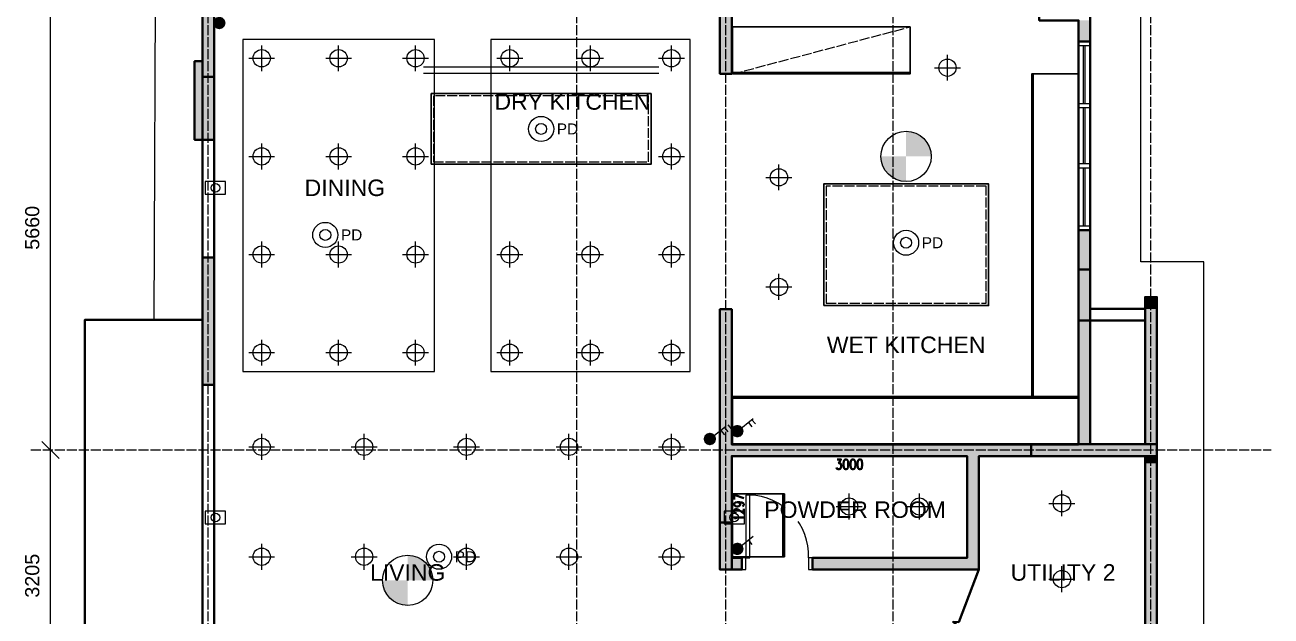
# Model space of a CAD drawing. Header units: millimetres. Extents: x 5 to 415, y 5 to 292.
# Drawn here: x 92.7 to 251.5, y 118.4 to 193.8 of the extents above; entities that cross this region are included whole.
import ezdxf
from ezdxf.enums import TextEntityAlignment as Align

# ---------------------------------------------------------------- set-up
doc = ezdxf.new("R2010")
doc.units = ezdxf.units.MM
doc.linetypes.add('DASHED', pattern=[1.524, 1.27, -0.254])
for name, color, linetype, lineweight in [('A-DOOR', 7, 'CONTINUOUS', 18), ('A-GRID', 8, 'DASHED', 13), ('A-WALL', 250, 'CONTINUOUS', 35), ('A-WALL-FILL', 250, 'CONTINUOUS', 0), ('A-WIND', 7, 'CONTINUOUS', 13), ('I-DIM', 5, 'CONTINUOUS', 13), ('I-JOIN', 6, 'CONTINUOUS', 25), ('I-JOIN-HIDDEN', 6, 'DASHED', 13), ('I-LITE', 1, 'CONTINUOUS', 18), ('I-ROOM', 7, 'CONTINUOUS', 13)]:
    doc.layers.add(name, color=color, linetype=linetype, lineweight=lineweight)
doc.styles.get("Standard").update_dxf_attribs({"font": 'arial.ttf'})

msp = doc.modelspace()

# ---------------------------------------------------------------- hatches: boundary and pattern name
at = {"layer": 'A-WALL-FILL', "true_color": 0x4d4d4d}
h = msp.add_hatch(color=7, dxfattribs=at)
h.dxf.hatch_style = 1
h.paths.add_polyline_path([(116.85, 200.17), (115.35, 200.17), (116.85, 189.13), (116.85, 200.17)])
h = msp.add_hatch(color=7, dxfattribs=at)
h.dxf.hatch_style = 1
h.paths.add_polyline_path([(115.35, 200.17), (116.85, 189.13), (115.35, 189.13), (115.35, 200.17)])
h = msp.add_hatch(color=7, dxfattribs=at)
h.dxf.hatch_style = 1
h.paths.add_polyline_path([(182.78, 198.53), (181.28, 198.53), (182.78, 187.53), (182.78, 198.53)])
h = msp.add_hatch(color=7, dxfattribs=at)
h.dxf.hatch_style = 1
h.paths.add_polyline_path([(181.28, 198.53), (182.78, 187.53), (181.28, 187.53), (181.28, 198.53)])
h = msp.add_hatch(color=7, dxfattribs=at)
h.dxf.hatch_style = 1
h.paths.add_polyline_path([(228.47, 194.33), (226.97, 194.33), (228.47, 191.63), (228.47, 194.33)])
h = msp.add_hatch(color=7, dxfattribs=at)
h.dxf.hatch_style = 1
h.paths.add_polyline_path([(226.97, 194.33), (228.47, 191.63), (226.97, 191.63), (226.97, 194.33)])
h = msp.add_hatch(color=7, dxfattribs=at)
h.dxf.hatch_style = 1
h.paths.add_polyline_path([(115.35, 189.13), (114.35, 189.13), (115.35, 179.13), (115.35, 189.13)])
h = msp.add_hatch(color=7, dxfattribs=at)
h.dxf.hatch_style = 1
h.paths.add_polyline_path([(114.35, 189.13), (115.35, 179.13), (114.35, 179.13), (114.35, 189.13)])
h = msp.add_hatch(color=7, dxfattribs=at)
h.dxf.hatch_style = 1
h.paths.add_polyline_path([(116.85, 189.13), (115.35, 189.13), (116.85, 179.13), (116.85, 189.13)])
h = msp.add_hatch(color=7, dxfattribs=at)
h.dxf.hatch_style = 1
h.paths.add_polyline_path([(115.35, 189.13), (116.85, 179.13), (115.35, 179.13), (115.35, 189.13)])
h = msp.add_hatch(color=7, dxfattribs=at)
h.dxf.hatch_style = 1
h.paths.add_polyline_path([(116.85, 179.13), (116.85, 187.13), (115.35, 179.13), (116.85, 179.13)])
h = msp.add_hatch(color=7, dxfattribs=at)
h.dxf.hatch_style = 1
h.paths.add_polyline_path([(116.85, 187.13), (115.35, 179.13), (115.35, 187.13), (116.85, 187.13)])
h = msp.add_hatch(color=7, dxfattribs=at)
h.dxf.hatch_style = 1
h.paths.add_polyline_path([(228.47, 167.62), (226.97, 167.62), (228.47, 162.58), (228.47, 167.62)])
h = msp.add_hatch(color=7, dxfattribs=at)
h.dxf.hatch_style = 1
h.paths.add_polyline_path([(226.97, 167.62), (228.47, 162.58), (226.97, 162.58), (226.97, 167.62)])
h = msp.add_hatch(color=7, dxfattribs=at)
h.dxf.hatch_style = 1
h.paths.add_polyline_path([(116.85, 164.12), (115.35, 164.12), (116.85, 147.92), (116.85, 164.12)])
h = msp.add_hatch(color=7, dxfattribs=at)
h.dxf.hatch_style = 1
h.paths.add_polyline_path([(115.35, 164.12), (116.85, 147.92), (115.35, 147.92), (115.35, 164.12)])
h = msp.add_hatch(color=7, dxfattribs=at)
h.dxf.hatch_style = 1
h.paths.add_polyline_path([(228.47, 162.58), (226.97, 162.58), (228.47, 156.08), (228.47, 162.58)])
h = msp.add_hatch(color=7, dxfattribs=at)
h.dxf.hatch_style = 1
h.paths.add_polyline_path([(226.97, 162.58), (228.47, 156.08), (226.97, 156.08), (226.97, 162.58)])
h = msp.add_hatch(color=7, dxfattribs=at)
h.dxf.hatch_style = 1
h.paths.add_polyline_path([(236.95, 159.08), (235.45, 159.08), (236.95, 157.58), (236.95, 159.08)])
h = msp.add_hatch(color=7, dxfattribs=at)
h.dxf.hatch_style = 1
h.paths.add_polyline_path([(235.45, 159.08), (236.95, 157.58), (235.45, 157.58), (235.45, 159.08)])
h = msp.add_hatch(color=7, dxfattribs=at)
h.dxf.hatch_style = 1
h.paths.add_polyline_path([(182.78, 157.52), (181.28, 157.52), (182.78, 151.82), (182.78, 157.52)])
h = msp.add_hatch(color=7, dxfattribs=at)
h.dxf.hatch_style = 1
h.paths.add_polyline_path([(181.28, 157.52), (182.78, 151.82), (181.28, 151.82), (181.28, 157.52)])
h = msp.add_hatch(color=7, dxfattribs=at)
h.dxf.hatch_style = 1
h.paths.add_polyline_path([(236.95, 157.58), (235.45, 157.58), (236.95, 140.32), (236.95, 157.58)])
h = msp.add_hatch(color=7, dxfattribs=at)
h.dxf.hatch_style = 1
h.paths.add_polyline_path([(235.45, 157.58), (236.95, 140.32), (235.45, 140.32), (235.45, 157.58)])
h = msp.add_hatch(color=7, dxfattribs=at)
h.dxf.hatch_style = 1
h.paths.add_polyline_path([(228.47, 156.08), (226.97, 156.08), (228.47, 140.32), (228.47, 156.08)])
h = msp.add_hatch(color=7, dxfattribs=at)
h.dxf.hatch_style = 1
h.paths.add_polyline_path([(226.97, 156.08), (228.47, 140.32), (226.97, 140.32), (226.97, 156.08)])
h = msp.add_hatch(color=7, dxfattribs=at)
h.dxf.hatch_style = 1
h.paths.add_polyline_path([(182.78, 151.82), (181.28, 151.82), (182.78, 140.3), (182.78, 151.82)])
h = msp.add_hatch(color=7, dxfattribs=at)
h.dxf.hatch_style = 1
h.paths.add_polyline_path([(181.28, 151.82), (182.78, 140.3), (181.28, 140.3), (181.28, 151.82)])
h = msp.add_hatch(color=7, dxfattribs=at)
h.dxf.hatch_style = 1
h.paths.add_polyline_path([(236.95, 140.3), (181.28, 140.3), (236.95, 138.82), (236.95, 140.3)])
h = msp.add_hatch(color=7, dxfattribs=at)
h.dxf.hatch_style = 1
h.paths.add_polyline_path([(181.28, 140.3), (236.95, 138.82), (181.28, 138.82), (181.28, 140.3)])
h = msp.add_hatch(color=7, dxfattribs=at)
h.dxf.hatch_style = 1
h.paths.add_polyline_path([(236.95, 140.32), (220.95, 140.32), (236.95, 138.82), (236.95, 140.32)])
h = msp.add_hatch(color=7, dxfattribs=at)
h.dxf.hatch_style = 1
h.paths.add_polyline_path([(220.95, 140.32), (236.95, 138.82), (220.95, 138.82), (220.95, 140.32)])
h = msp.add_hatch(color=7, dxfattribs=at)
h.dxf.hatch_style = 1
h.paths.add_polyline_path([(236.95, 140.32), (226.97, 140.32), (236.95, 140.3), (236.95, 140.32)])
h = msp.add_hatch(color=7, dxfattribs=at)
h.dxf.hatch_style = 1
h.paths.add_polyline_path([(226.97, 140.32), (236.95, 140.3), (226.97, 140.3), (226.97, 140.32)])
h = msp.add_hatch(color=7, dxfattribs=at)
h.dxf.hatch_style = 1
h.paths.add_polyline_path([(182.78, 138.82), (181.28, 138.82), (182.78, 125.86), (182.78, 138.82)])
h = msp.add_hatch(color=7, dxfattribs=at)
h.dxf.hatch_style = 1
h.paths.add_polyline_path([(181.28, 138.82), (182.78, 125.86), (181.28, 125.86), (181.28, 138.82)])
h = msp.add_hatch(color=7, dxfattribs=at)
h.dxf.hatch_style = 1
h.paths.add_polyline_path([(214.27, 138.82), (212.77, 138.82), (214.27, 125.86), (214.27, 138.82)])
h = msp.add_hatch(color=7, dxfattribs=at)
h.dxf.hatch_style = 1
h.paths.add_polyline_path([(212.77, 138.82), (214.27, 125.86), (212.77, 125.86), (212.77, 138.82)])
h = msp.add_hatch(color=7, dxfattribs=at)
h.dxf.hatch_style = 1
h.paths.add_polyline_path([(236.95, 138.82), (235.45, 138.82), (236.95, 138.06), (236.95, 138.82)])
h = msp.add_hatch(color=7, dxfattribs=at)
h.dxf.hatch_style = 1
h.paths.add_polyline_path([(235.45, 138.82), (236.95, 138.06), (235.45, 138.06), (235.45, 138.82)])
h = msp.add_hatch(color=7, dxfattribs=at)
h.dxf.hatch_style = 1
h.paths.add_polyline_path([(236.95, 138.06), (235.45, 138.06), (236.95, 111.39), (236.95, 138.06)])
h = msp.add_hatch(color=7, dxfattribs=at)
h.dxf.hatch_style = 1
h.paths.add_polyline_path([(235.45, 138.06), (236.95, 111.39), (235.45, 111.39), (235.45, 138.06)])
h = msp.add_hatch(color=7, dxfattribs=at)
h.dxf.hatch_style = 1
h.paths.add_polyline_path([(181.28, 124.36), (182.78, 124.36), (181.28, 130.36), (181.28, 124.36)])
h = msp.add_hatch(color=7, dxfattribs=at)
h.dxf.hatch_style = 1
h.paths.add_polyline_path([(182.78, 124.36), (181.28, 130.36), (182.78, 130.36), (182.78, 124.36)])
h = msp.add_hatch(color=7, dxfattribs=at)
h.dxf.hatch_style = 1
h.paths.add_polyline_path([(184.08, 125.86), (181.28, 125.86), (184.08, 124.36), (184.08, 125.86)])
h = msp.add_hatch(color=7, dxfattribs=at)
h.dxf.hatch_style = 1
h.paths.add_polyline_path([(181.28, 125.86), (184.08, 124.36), (181.28, 124.36), (181.28, 125.86)])
h = msp.add_hatch(color=7, dxfattribs=at)
h.dxf.hatch_style = 1
h.paths.add_polyline_path([(214.27, 125.86), (193.08, 125.86), (214.27, 124.36), (214.27, 125.86)])
h = msp.add_hatch(color=7, dxfattribs=at)
h.dxf.hatch_style = 1
h.paths.add_polyline_path([(193.08, 125.86), (214.27, 124.36), (193.08, 124.36), (193.08, 125.86)])
at = {"layer": 'I-LITE'}
h = msp.add_hatch(color=1, dxfattribs=at)
h.dxf.hatch_style = 1
h.paths.add_polyline_path([(118.3, 194), (118.19, 194.4), (117.9, 194.69), (117.5, 194.8), (117.1, 194.69), (116.81, 194.4), (116.7, 194), (116.81, 193.6), (117.1, 193.31), (117.5, 193.2), (117.9, 193.31), (118.19, 193.6)])
h = msp.add_hatch(color=1, dxfattribs=at)
h.dxf.hatch_style = 1
h.paths.add_polyline_path([(205, 177), (208.2, 177), (208.16, 177.5), (208.04, 177.99), (207.85, 178.45), (207.59, 178.88), (207.26, 179.26), (206.88, 179.59), (206.45, 179.85), (205.99, 180.04), (205.5, 180.16), (205, 180.2)])
h = msp.add_hatch(color=1, dxfattribs=at)
h.dxf.hatch_style = 1
h.paths.add_polyline_path([(205, 177), (201.8, 177), (201.84, 176.5), (201.96, 176.01), (202.15, 175.55), (202.41, 175.12), (202.74, 174.74), (203.12, 174.41), (203.55, 174.15), (204.01, 173.96), (204.5, 173.84), (205, 173.8)])
h = msp.add_hatch(color=1, dxfattribs=at)
h.dxf.hatch_style = 1
h.paths.add_polyline_path([(180.8, 141), (180.69, 141.4), (180.4, 141.69), (180, 141.8), (179.6, 141.69), (179.31, 141.4), (179.2, 141), (179.31, 140.6), (179.6, 140.31), (180, 140.2), (180.4, 140.31), (180.69, 140.6)])
h = msp.add_hatch(color=1, dxfattribs=at)
h.dxf.hatch_style = 1
h.paths.add_polyline_path([(184.3, 142), (184.19, 142.4), (183.9, 142.69), (183.5, 142.8), (183.1, 142.69), (182.81, 142.4), (182.7, 142), (182.81, 141.6), (183.1, 141.31), (183.5, 141.2), (183.9, 141.31), (184.19, 141.6)])
h = msp.add_hatch(color=1, dxfattribs=at)
h.dxf.hatch_style = 1
h.paths.add_polyline_path([(184.3, 127), (184.19, 127.4), (183.9, 127.69), (183.5, 127.8), (183.1, 127.69), (182.81, 127.4), (182.7, 127), (182.81, 126.6), (183.1, 126.31), (183.5, 126.2), (183.9, 126.31), (184.19, 126.6)])
h = msp.add_hatch(color=1, dxfattribs=at)
h.dxf.hatch_style = 1
h.paths.add_polyline_path([(141.5, 123), (144.7, 123), (144.66, 123.5), (144.54, 123.99), (144.35, 124.45), (144.09, 124.88), (143.76, 125.26), (143.38, 125.59), (142.95, 125.85), (142.49, 126.04), (142, 126.16), (141.5, 126.2)])
h = msp.add_hatch(color=1, dxfattribs=at)
h.dxf.hatch_style = 1
h.paths.add_polyline_path([(141.5, 123), (138.3, 123), (138.34, 122.5), (138.46, 122.01), (138.65, 121.55), (138.91, 121.12), (139.24, 120.74), (139.62, 120.41), (140.05, 120.15), (140.51, 119.96), (141, 119.84), (141.5, 119.8)])

# ---------------------------------------------------------------- linework, layer by layer
at = {"layer": 'A-DOOR'}
for points in [[(228.47, 191.63), (228.47, 167.62), (226.97, 167.62), (226.97, 191.63), (228.47, 191.63)], [(228.47, 191.13), (228.47, 191.63), (226.97, 191.63), (226.97, 191.13), (228.47, 191.13)], [(227.61, 183.71), (227.61, 191.13)], [(227.81, 183.71), (227.81, 191.13)], [(228.47, 183.21), (228.47, 183.71), (226.97, 183.71), (226.97, 183.21), (228.47, 183.21)], [(227.61, 176.04), (227.61, 183.21)], [(227.81, 176.04), (227.81, 183.21)], [(228.47, 175.54), (228.47, 176.04), (226.97, 176.04), (226.97, 175.54), (228.47, 175.54)], [(227.61, 168.12), (227.61, 175.54)], [(227.81, 168.12), (227.81, 175.54)], [(228.47, 167.62), (228.47, 168.12), (226.97, 168.12), (226.97, 167.62), (228.47, 167.62)], [(184.58, 125.86), (185.08, 125.86), (185.08, 133.86), (184.58, 133.86), (184.58, 125.86)], [(189.6, 132.22), (189.34, 132.42), (188.7, 132.84), (188.02, 133.18), (187.32, 133.46), (186.58, 133.66), (185.84, 133.8), (185.08, 133.86)], [(192.58, 125.86), (192.56, 126.62), (192.48, 127.38), (192.32, 128.12), (192.1, 128.84), (191.78, 129.54), (191.42, 130.22), (191.24, 130.48)], [(184.08, 124.36), (184.58, 124.36), (184.58, 125.86), (184.08, 125.86), (184.08, 124.36)], [(192.58, 124.36), (193.08, 124.36), (193.08, 125.86), (192.58, 125.86), (192.58, 124.36)]]:
    msp.add_lwpolyline(points, dxfattribs=at)
at = {"layer": 'A-GRID'}
for p, q in [((116.1, 37), (116.1, 272)), ((163.04, 37), (163.04, 272)), ((182.04, 37), (182.04, 272)), ((203.34, 37), (203.34, 272)), ((236.2, 37), (236.2, 272)), ((93.5, 139.6), (251.5, 139.6))]:
    msp.add_line(p, q, dxfattribs=at)
at = {"layer": 'A-WALL'}
for points in [[(226.97, 209.73), (226.97, 199.63), (221.97, 199.63), (221.97, 195.83), (221.97, 194.33), (226.97, 194.33), (226.97, 191.63), (228.47, 191.63), (228.47, 209.73), (226.97, 209.73)], [(115.35, 179.13), (116.85, 179.13), (116.85, 200.17), (125.85, 200.17), (125.85, 203.67), (115.35, 203.67), (115.35, 179.13), (116.85, 179.13)], [(181.28, 195.43), (181.28, 187.53), (182.78, 187.53), (182.78, 194.33), (182.78, 196.93)], [(182.78, 189.33), (182.78, 194.33)], [(226.97, 191.63), (228.47, 191.63), (228.47, 167.62), (226.97, 167.62), (226.97, 191.63)], [(115.35, 179.13), (115.35, 189.13), (114.35, 189.13), (114.35, 179.13), (115.35, 179.13)], [(116.85, 187.13), (116.85, 179.13), (115.35, 179.13), (115.35, 187.13), (116.85, 187.13)], [(115.35, 164.12), (116.85, 164.12), (116.85, 179.13), (115.35, 179.13), (115.35, 164.12)], [(235.45, 157.58), (235.45, 159.08), (236.95, 159.08), (236.95, 138.06), (235.45, 138.06), (235.45, 138.82), (214.27, 138.82), (214.27, 124.36), (212.77, 124.36), (193.08, 124.36), (193.08, 125.86), (212.77, 125.86), (212.77, 138.82), (182.78, 138.82), (182.78, 125.86), (184.08, 125.86), (184.08, 124.36), (181.28, 124.36), (181.28, 157.52), (182.78, 157.52), (182.78, 151.82), (182.78, 140.3), (226.97, 140.3), (226.97, 167.62)], [(228.47, 157.58), (228.47, 167.62)], [(116.85, 147.92), (115.35, 147.92), (115.35, 164.12), (116.85, 164.12), (116.85, 147.92)], [(228.47, 162.58), (228.47, 156.08), (226.97, 156.08), (226.97, 162.58), (228.47, 162.58)], [(235.45, 157.58), (228.47, 157.58), (228.47, 140.32), (235.45, 140.32), (235.45, 157.58)], [(228.47, 156.08), (235.45, 156.08), (235.45, 157.58), (228.47, 157.58), (228.47, 156.08)], [(100.35, 107.89), (115.35, 107.89), (115.35, 156.18), (100.35, 156.18), (100.35, 107.89)], [(116.85, 116.13), (115.35, 116.13), (115.35, 147.92), (116.85, 147.92), (116.85, 116.13)], [(236.95, 140.32), (220.95, 140.32), (220.95, 138.82), (236.95, 138.82), (236.95, 140.32)], [(196.22, 138.4), (196.7, 138.4), (196.44, 137.92), (196.58, 137.92), (196.66, 137.86), (196.7, 137.8), (196.74, 137.62), (196.74, 137.5), (196.7, 137.32), (196.62, 137.2), (196.48, 137.14), (196.34, 137.14), (196.22, 137.2), (196.16, 137.26), (196.12, 137.38)], [(197.28, 138.4), (197.16, 138.34), (197.06, 138.16), (197.02, 137.86), (197.02, 137.68), (197.06, 137.38), (197.16, 137.2), (197.28, 137.14), (197.38, 137.14), (197.5, 137.2), (197.6, 137.38), (197.64, 137.68), (197.64, 137.86), (197.6, 138.16), (197.5, 138.34), (197.38, 138.4), (197.28, 138.4)], [(198.18, 138.4), (198.04, 138.34), (197.96, 138.16), (197.92, 137.86), (197.92, 137.68), (197.96, 137.38), (198.04, 137.2), (198.18, 137.14), (198.26, 137.14), (198.4, 137.2), (198.5, 137.38), (198.54, 137.68), (198.54, 137.86), (198.5, 138.16), (198.4, 138.34), (198.26, 138.4), (198.18, 138.4)], [(199.08, 138.4), (198.94, 138.34), (198.84, 138.16), (198.8, 137.86), (198.8, 137.68), (198.84, 137.38), (198.94, 137.2), (199.08, 137.14), (199.16, 137.14), (199.3, 137.2), (199.38, 137.38), (199.42, 137.68), (199.42, 137.86), (199.38, 138.16), (199.3, 138.34), (199.16, 138.4), (199.08, 138.4)], [(235.45, 100.89), (235.45, 106.79), (234.15, 106.79), (234.15, 108.29), (235.45, 108.29), (235.45, 138.06), (236.95, 138.06), (236.95, 100.89), (235.45, 100.89)], [(183.08, 133.28), (183.08, 133.9), (184.32, 133.46)], [(183.5, 132.96), (183.68, 132.92), (183.8, 132.84), (183.86, 132.7), (183.86, 132.66), (183.8, 132.52), (183.68, 132.44), (183.5, 132.38), (183.44, 132.38), (183.26, 132.44), (183.14, 132.52), (183.08, 132.66), (183.08, 132.7), (183.14, 132.84), (183.26, 132.92), (183.5, 132.96), (183.8, 132.96), (184.08, 132.92), (184.26, 132.84), (184.32, 132.7), (184.32, 132.6), (184.26, 132.48), (184.14, 132.44)], [(183.38, 131.54), (183.32, 131.54), (183.2, 131.58), (183.14, 131.62), (183.08, 131.72), (183.08, 131.9), (183.14, 131.98), (183.2, 132.02), (183.32, 132.08), (183.44, 132.08), (183.56, 132.02), (183.74, 131.94), (184.32, 131.5), (184.32, 132.12)], [(181.28, 124.36), (181.28, 130.36), (182.78, 130.36), (182.78, 124.36), (181.28, 124.36)], [(183.32, 130.78), (183.26, 130.86), (183.08, 131), (184.32, 131)], [(208.81, 108.29), (211.37, 116.76), (212.09, 116.74), (210.99, 117.7), (211.71, 117.68), (214.27, 124.36)]]:
    msp.add_lwpolyline(points, dxfattribs=at)
at = {"layer": 'A-WIND'}
for points in [[(118.35, 244.64), (118.35, 206.67), (115.35, 206.67), (109.35, 206.67), (109.17, 156.18), (115.35, 156.18)], [(236.95, 111.39), (242.95, 111.39), (242.95, 157.58), (242.95, 163.58), (234.91, 163.58), (234.91, 209.47), (228.47, 209.47)], [(182.78, 198.53), (182.78, 187.53), (181.28, 187.53), (181.28, 198.53), (182.78, 198.53)]]:
    msp.add_lwpolyline(points, dxfattribs=at)
at = {"layer": 'I-DIM'}
for p, q in [((96, 138.1), (96, 197.7)), ((97.1, 138.5), (94.9, 140.7)), ((97.1, 138.5), (94.9, 140.7)), ((96, 106.05), (96, 141.1))]:
    msp.add_line(p, q, dxfattribs=at)
at = {"layer": 'I-JOIN'}
for p, q in [((182.9, 187.7), (205.5, 187.7)), ((221.2, 146.4), (221.2, 187.5)), ((182.9, 146.2), (227, 146.2)), ((189.3, 126), (189.3, 134))]:
    msp.add_line(p, q, dxfattribs=at)
for points in [[(182.9, 187.5), (205.5, 187.5), (205.5, 193.5), (182.9, 193.5)], [(221, 146.4), (227, 146.4), (227, 187.5), (221, 187.5)], [(144.5, 176), (172.5, 176), (172.5, 185), (144.5, 185)], [(194.5, 158), (215.5, 158), (215.5, 173.5), (194.5, 173.5)], [(182.9, 140.4), (227, 140.4), (227, 146.4), (182.9, 146.4)], [(182.9, 126), (189.5, 126), (189.5, 134), (182.9, 134)]]:
    msp.add_lwpolyline(points, close=True, dxfattribs=at)
at = {"layer": 'I-JOIN-HIDDEN'}
msp.add_line((182.9, 187.5), (205.5, 193.5), dxfattribs=at)
for points in [[(144.8, 176.3), (172.2, 176.3), (172.2, 184.7), (144.8, 184.7)], [(194.8, 158.3), (215.2, 158.3), (215.2, 173.2), (194.8, 173.2)]]:
    msp.add_lwpolyline(points, close=True, dxfattribs=at)
at = {"layer": 'I-LITE', "color": 1}
for p, q in [((122.9, 187.85), (122.9, 191.15)), ((132.7, 187.85), (132.7, 191.15)), ((142.5, 187.85), (142.5, 191.15)), ((154.5, 187.85), (154.5, 191.15)), ((164.8, 187.85), (164.8, 191.15)), ((175.1, 187.85), (175.1, 191.15)), ((121.25, 189.5), (124.55, 189.5)), ((131.05, 189.5), (134.35, 189.5)), ((140.85, 189.5), (144.15, 189.5)), ((152.85, 189.5), (156.15, 189.5)), ((163.15, 189.5), (166.45, 189.5)), ((173.45, 189.5), (176.75, 189.5)), ((210.27, 186.65), (210.27, 189.95)), ((143.5, 188.4), (173.5, 188.4)), ((143.5, 187.6), (173.5, 187.6)), ((208.62, 188.3), (211.92, 188.3)), ((122.9, 175.35), (122.9, 178.65)), ((132.7, 175.35), (132.7, 178.65)), ((142.5, 175.35), (142.5, 178.65)), ((175.1, 175.35), (175.1, 178.65)), ((121.25, 177), (124.55, 177)), ((131.05, 177), (134.35, 177)), ((140.85, 177), (144.15, 177)), ((173.45, 177), (176.75, 177)), ((188.8, 172.68), (188.8, 175.98)), ((187.15, 174.33), (190.45, 174.33)), ((122.9, 162.85), (122.9, 166.15)), ((132.7, 162.85), (132.7, 166.15)), ((142.5, 162.85), (142.5, 166.15)), ((154.5, 162.85), (154.5, 166.15)), ((164.8, 162.85), (164.8, 166.15)), ((175.1, 162.85), (175.1, 166.15)), ((121.25, 164.5), (124.55, 164.5)), ((131.05, 164.5), (134.35, 164.5)), ((140.85, 164.5), (144.15, 164.5)), ((152.85, 164.5), (156.15, 164.5)), ((163.15, 164.5), (166.45, 164.5)), ((173.45, 164.5), (176.75, 164.5)), ((188.8, 158.72), (188.8, 162.02)), ((187.15, 160.37), (190.45, 160.37)), ((122.9, 150.35), (122.9, 153.65)), ((132.7, 150.35), (132.7, 153.65)), ((142.5, 150.35), (142.5, 153.65)), ((154.5, 150.35), (154.5, 153.65)), ((164.8, 150.35), (164.8, 153.65)), ((175.1, 150.35), (175.1, 153.65)), ((121.25, 152), (124.55, 152)), ((131.05, 152), (134.35, 152)), ((140.85, 152), (144.15, 152)), ((152.85, 152), (156.15, 152)), ((163.15, 152), (166.45, 152)), ((173.45, 152), (176.75, 152)), ((183.5, 142), (185.5, 143.6)), ((184.9, 143.1), (185.35, 142.55)), ((185.35, 143.46), (185.8, 142.91)), ((122.9, 138.35), (122.9, 141.65)), ((135.95, 138.35), (135.95, 141.65)), ((149, 138.35), (149, 141.65)), ((162.05, 138.35), (162.05, 141.65)), ((175.1, 138.35), (175.1, 141.65)), ((180, 141), (182, 142.6)), ((181.4, 142.1), (181.85, 141.55)), ((181.85, 142.46), (182.3, 141.91)), ((182.3, 142.82), (182.75, 142.27)), ((121.25, 140), (124.55, 140)), ((134.3, 140), (137.6, 140)), ((147.35, 140), (150.65, 140)), ((160.4, 140), (163.7, 140)), ((173.45, 140), (176.75, 140)), ((197.75, 130.75), (197.75, 134.05)), ((206.7, 130.75), (206.7, 134.05)), ((224.85, 131.15), (224.85, 134.45)), ((196.1, 132.4), (199.4, 132.4)), ((205.05, 132.4), (208.35, 132.4)), ((223.2, 132.8), (226.5, 132.8)), ((122.9, 124.35), (122.9, 127.65)), ((135.95, 124.35), (135.95, 127.65)), ((149, 124.35), (149, 127.65)), ((162.05, 124.35), (162.05, 127.65)), ((175.1, 124.35), (175.1, 127.65)), ((183.5, 127), (185.5, 128.6)), ((184.9, 128.1), (185.35, 127.55)), ((121.25, 126), (124.55, 126)), ((134.3, 126), (137.6, 126)), ((147.35, 126), (150.65, 126)), ((160.4, 126), (163.7, 126)), ((173.45, 126), (176.75, 126)), ((224.85, 121.5), (224.85, 124.8)), ((223.2, 123.15), (226.5, 123.15))]:
    msp.add_line(p, q, dxfattribs=at)
for points in [[(120.5, 149.6), (144.9, 149.6), (144.9, 191.9), (120.5, 191.9)], [(152.1, 149.6), (177.5, 149.6), (177.5, 191.9), (152.1, 191.9)], [(115.7, 172.2), (118.3, 172.2), (118.3, 173.8), (115.7, 173.8)], [(115.7, 130.2), (118.3, 130.2), (118.3, 131.8), (115.7, 131.8)], [(181.8, 130.2), (184.4, 130.2), (184.4, 131.8), (181.8, 131.8)]]:
    msp.add_lwpolyline(points, close=True, dxfattribs=at)
for centre, radius in [((122.9, 189.5), 1.1), ((132.7, 189.5), 1.1), ((142.5, 189.5), 1.1), ((154.5, 189.5), 1.1), ((164.8, 189.5), 1.1), ((175.1, 189.5), 1.1), ((210.27, 188.3), 1.1), ((158.5, 180.5), 1.6), ((158.5, 180.5), 0.7), ((205, 177), 3.2), ((122.9, 177), 1.1), ((132.7, 177), 1.1), ((142.5, 177), 1.1), ((175.1, 177), 1.1), ((188.8, 174.33), 1.1), ((117, 173), 0.55), ((131, 167), 1.6), ((131, 167), 0.7), ((205, 166), 1.6), ((122.9, 164.5), 1.1), ((132.7, 164.5), 1.1), ((142.5, 164.5), 1.1), ((154.5, 164.5), 1.1), ((164.8, 164.5), 1.1), ((175.1, 164.5), 1.1), ((205, 166), 0.7), ((188.8, 160.37), 1.1), ((122.9, 152), 1.1), ((132.7, 152), 1.1), ((142.5, 152), 1.1), ((154.5, 152), 1.1), ((164.8, 152), 1.1), ((175.1, 152), 1.1), ((122.9, 140), 1.1), ((135.95, 140), 1.1), ((149, 140), 1.1), ((162.05, 140), 1.1), ((175.1, 140), 1.1), ((197.75, 132.4), 1.1), ((206.7, 132.4), 1.1), ((224.85, 132.8), 1.1), ((117, 131), 0.55), ((183.1, 131), 0.55), ((122.9, 126), 1.1), ((135.95, 126), 1.1), ((145.5, 126), 1.6), ((149, 126), 1.1), ((162.05, 126), 1.1), ((175.1, 126), 1.1), ((141.5, 123), 3.2), ((145.5, 126), 0.7), ((224.85, 123.15), 1.1)]:
    msp.add_circle(centre, radius, dxfattribs=at)

# ---------------------------------------------------------------- texts
at = {"layer": 'I-DIM'}
for s, p in [('5660', (95.1, 167.9)), ('3205', (95.1, 123.58))]:
    msp.add_text(s, height=1.8, rotation=90, dxfattribs=at).set_placement(p, align=Align.BOTTOM_CENTER)
at = {"layer": 'I-LITE', "color": 1}
for p in [(160.5, 180.5), (133, 167), (207, 166), (147.5, 126)]:
    msp.add_text('PD', height=1.4, dxfattribs=at).set_placement(p, align=Align.MIDDLE_LEFT)
at = {"layer": 'I-ROOM'}
for s, p in [('DRY KITCHEN', (162.5, 184)), ('DINING', (133.5, 173)), ('WET KITCHEN', (205, 153)), ('POWDER ROOM', (198.5, 132)), ('LIVING', (141.5, 124)), ('UTILITY 2', (225, 124))]:
    msp.add_text(s, height=2.1, dxfattribs=at).set_placement(p, align=Align.MIDDLE_CENTER)

doc.saveas('drawing.dxf')
